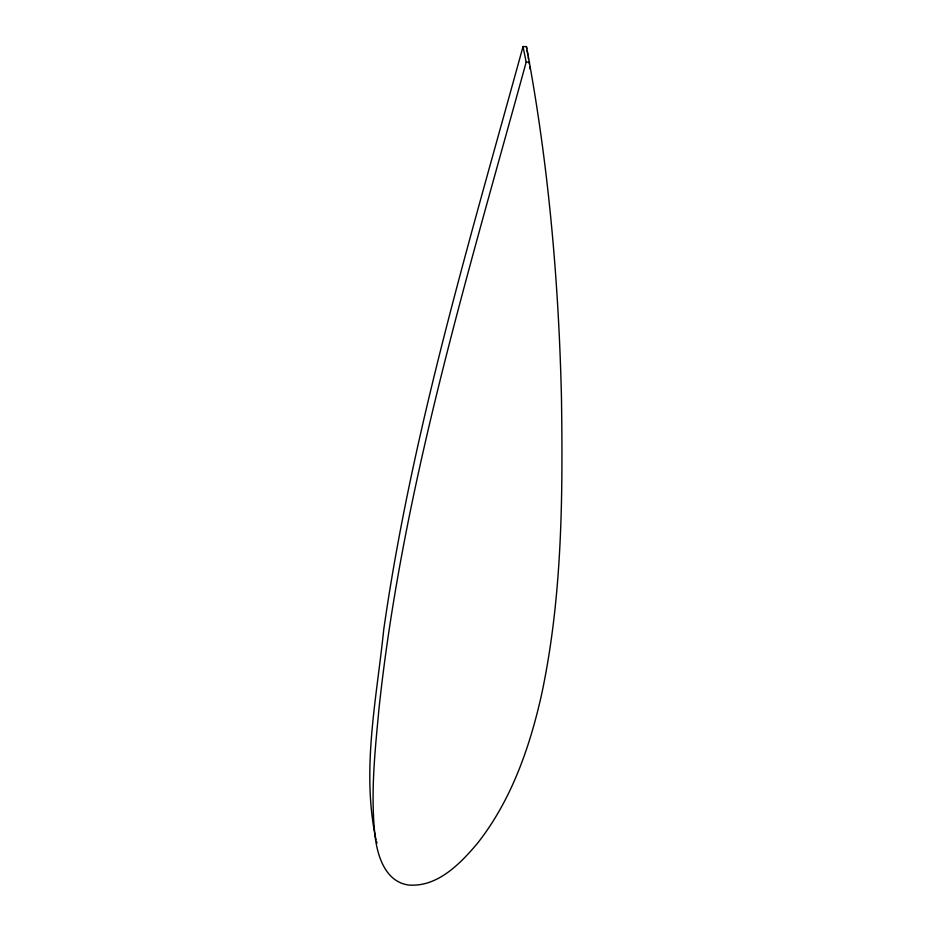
<?xml version="1.0" encoding="UTF-8"?>
<svg xmlns="http://www.w3.org/2000/svg" width="932" height="932" viewBox="0 0 932 932"><rect width="100%" height="100%" fill="white"/><g stroke="black" fill="none" stroke-linecap="round" stroke-linejoin="round"><path stroke-width="1.4" d="M523.015 46.6L526.172 62.118C467.829 275.173 402.461 488.368 378.963 708.914C375.048 750.644 370.47 792.829 374.909 834.699C377.052 854.9 384.858 881.462 408.274 884.992C437.283 887.567 460.21 863.766 477.37 843.437C511.272 800.506 529.679 747.604 541.527 694.794C562.264 597.517 562.916 497.315 561.472 398.302C558.734 280.439 548.342 162.506 526.44 46.6L523.015 46.6C470.136 239.233 412.002 431.586 383.704 629.822C376.61 699.163 361.15 770.741 376.074 839.977M526.172 62.118L529.597 62.106M377.076 842.947L376.726 841.969M526.44 46.6L526.778 48.604M527.128 50.666L527.815 54.802M528.199 57.085L528.572 59.368M528.957 61.652L529.364 64.157M529.772 66.661L530.168 69.166"/></g></svg>
